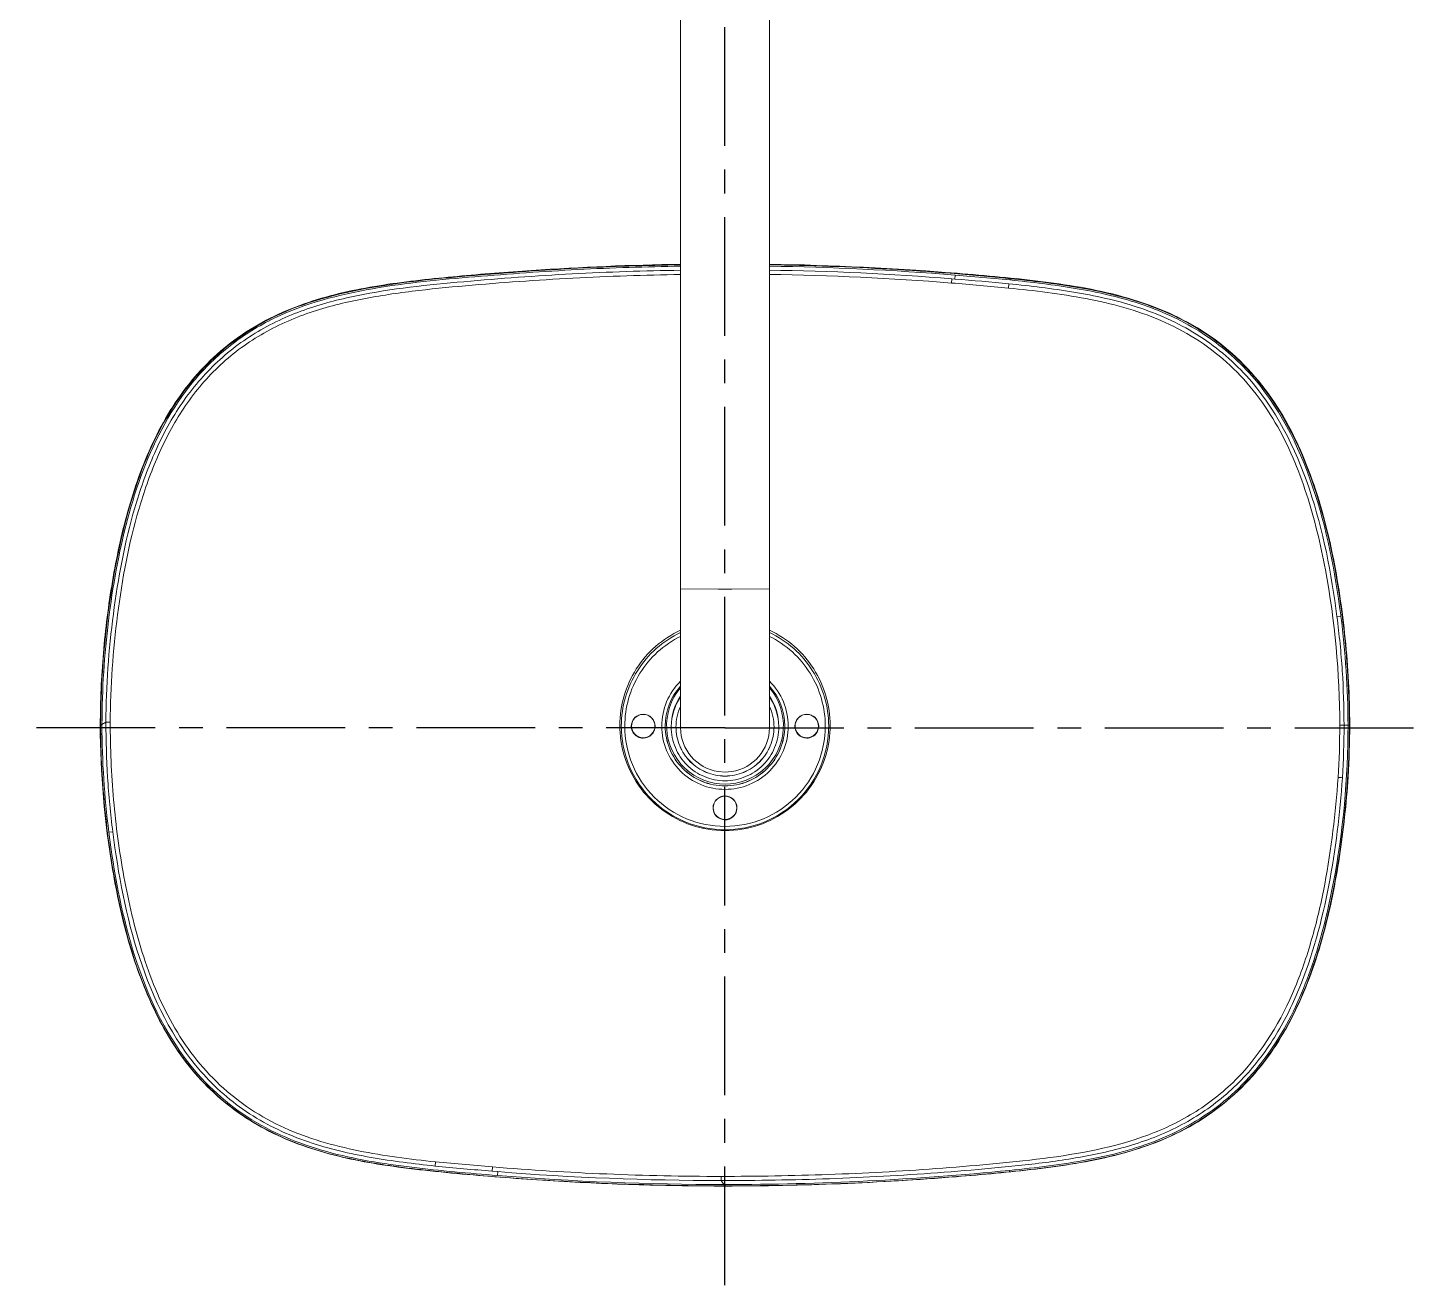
# Model space of a CAD drawing. Header units: millimetres. Extents: x 5438 to 6032, y -2661 to -1821.
# Drawn here: x 5585.8 to 5660.4, y -2019.4 to -1952.2 of the extents above; entities that cross this region are included whole.
import ezdxf

# ---------------------------------------------------------------- set-up
doc = ezdxf.new("R2010")
doc.units = ezdxf.units.MM
doc.header["$LTSCALE"] = 0.1
doc.linetypes.add('CENTERX2', pattern=[101.6, 63.5, -12.7, 12.7, -12.7])
doc.layers.get('0').update_dxf_attribs({"lineweight": 15})
doc.layers.add('CENTER', color=1, linetype='CENTERX2')

msp = doc.modelspace()

# ---------------------------------------------------------------- linework, layer by layer
at = {"color": 7, "linetype": 'Continuous'}
for p, q in [((5620.7628, -1901.4085), (5620.7628, -1989.6033)), ((5625.5128, -1989.6033), (5625.5128, -1901.4085)), ((5635.4496, -1965.3809), (5635.4334, -1965.5906)), ((5638.3913, -1965.6433), (5635.4496, -1965.3809)), ((5635.2595, -1965.8073), (5635.2779, -1965.5791)), ((5635.2779, -1965.5788), (5635.4333, -1965.5914)), ((5638.3237, -1965.8475), (5638.3015, -1966.0744)), ((5638.3912, -1965.6437), (5638.3986, -1965.5732)), ((5622.7664, -1982.1895), (5620.7628, -1982.169)), ((5623.1378, -1982.1897), (5622.7664, -1982.1895)), ((5623.5092, -1982.1895), (5623.1378, -1982.1897)), ((5625.5128, -1982.169), (5623.5092, -1982.1895)), ((5656.0861, -1983.6255), (5655.8752, -1983.6548)), ((5656.0778, -1983.5607), (5656.1483, -1983.5495)), ((5656.0861, -1983.6255), (5656.0778, -1983.5607)), ((5589.8996, -1986.6189), (5589.8288, -1986.6127)), ((5589.8056, -1989.4259), (5590.0175, -1989.3073)), ((5589.7352, -1989.4637), (5589.7146, -1989.4534)), ((5589.7352, -1989.4636), (5589.7353, -1989.4224)), ((5589.7352, -1989.4636), (5589.8137, -1989.4669)), ((5589.8064, -1989.4259), (5589.7456, -1989.4232)), ((5589.8064, -1989.4259), (5589.805, -1989.4675)), ((5656.2566, -1989.4675), (5656.0288, -1989.4703)), ((5656.2557, -1989.4675), (5656.4695, -1989.4653)), ((5656.4695, -1989.4653), (5656.5294, -1989.4642)), ((5656.561, -1989.4535), (5656.5404, -1989.4638)), ((5622.7664, -1991.9493), (5623.1378, -1991.9786)), ((5623.1378, -1991.9786), (5623.5092, -1991.9493)), ((5590.3869, -1995.172), (5590.1759, -1995.1964)), ((5594.1518, -2007.2749), (5594.2165, -2007.2295)), ((5607.6521, -2012.8301), (5607.629, -2013.0548)), ((5607.6522, -2012.8291), (5610.7009, -2013.1047)), ((5610.701, -2013.1035), (5610.682, -2013.3309)), ((5610.984, -2013.3557), (5610.682, -2013.3309)), ((5610.9841, -2013.3552), (5610.9674, -2013.5623)), ((5622.9266, -2013.6093), (5622.9263, -2013.8362)), ((5638.3623, -2013.3581), (5638.3556, -2013.289)), ((5623.085, -2014.1154), (5623.0855, -2014.0374)), ((5623.1378, -2014.1154), (5623.085, -2014.1154)), ((5623.0856, -2014.0464), (5623.1384, -2014.0458)), ((5623.1378, -2014.1154), (5623.1383, -2014.037)), ((5623.1378, -2014.1154), (5623.1378, -2014.1257))]:
    msp.add_line(p, q, dxfattribs=at)
for centre in [(5618.7628, -1989.5126), (5627.5128, -1989.5125), (5623.1378, -1993.8874)]:
    msp.add_circle(centre, 0.625, dxfattribs=at)
for centre, radius, start, end in [((5623.1224, -2118.5167), 153.7356, 85.360745, 89.109006), ((5623.1323, -2118.7777), 153.8923, 85.409344, 89.113613), ((5623.3178, -2114.8432), 149.7426, 85.418853, 89.160025), ((5623.3187, -2114.8289), 149.4993, 85.418782, 89.158997), ((5623.2469, -2116.6038), 151.7888, 84.271145, 89.144531), ((5621.447, -2139.2531), 173.996, 84.441241, 85.44681), ((5621.7693, -2135.7097), 170.667, 84.433647, 85.407824), ((5609.2796, -1989.6257), 47.1894, 0.194663, 7.304884), ((5609.2437, -1989.6264), 47.2965, 0.197006, 7.382131), ((5623.1377, -1989.518), 3.3834, 134.610327, 179.999168), ((5623.1376, -1989.5158), 3.1998, 138.094348, 179.953928), ((5623.1378, -1989.4974), 3.125, 139.621559, 40.378438), ((5623.1379, -1989.518), 3.3834, 0.000832, 45.389673), ((5623.1379, -1989.5158), 3.1998, 0.045409, 41.905653), ((5623.1376, -1989.5302), 2.8748, 145.822904, 179.999841), ((5623.1376, -1989.564), 2.8748, 145.822275, 179.328746), ((5623.138, -1989.5302), 2.8748, 0.000159, 34.177096), ((5623.138, -1989.564), 2.8748, 0.671254, 34.177747), ((5590.319, -1966.935), 22.3743, 269.228095, 269.814733), ((5618.763, -1989.5183), 0.6373, 102.429123, 180.026261), ((5618.7631, -1989.5201), 0.639, 90.023034, 102.401508), ((5618.7628, -1989.5181), 0.6371, 359.956388, 90.003494), ((5627.5128, -1989.5181), 0.6371, 89.996522, 180.043621), ((5627.5125, -1989.5201), 0.639, 77.598486, 89.976846), ((5627.5126, -1989.5183), 0.6373, 359.973739, 77.570994), ((5623.1662, -1989.4723), 5.6534, 180.042947, 196.536277), ((5618.7648, -1989.5186), 0.6391, 180.001286, 224.604774), ((5618.7621, -1989.5193), 0.6378, 270.059227, 0.06541), ((5623.1299, -1989.564), 2.8671, 179.327075, 179.999916), ((5623.1378, -1989.6036), 2.375, 180, 261.002857), ((5623.1378, -1989.6036), 2.375, 278.997143, 0), ((5623.1457, -1989.564), 2.8671, 0.000084, 0.672925), ((5627.5151, -1989.5187), 0.6394, 179.994518, 224.504868), ((5627.5127, -1989.5211), 0.636, 224.494723, 270.007511), ((5627.5114, -1989.5188), 0.6385, 282.516498, 0.018465), ((5623.1094, -1989.4723), 5.6534, 343.463703, 359.957593), ((5612.0355, -1989.4033), 44.5255, 356.350165, 359.935416), ((5618.7632, -1989.5197), 0.6375, 257.555741, 269.965882), ((5627.5124, -1989.5197), 0.6375, 270.037802, 282.447908), ((5657.358, -1970.5044), 21.8041, 266.269169, 266.867862), ((5623.1376, -1993.8942), 0.6379, 89.984149, 179.971386), ((5623.1378, -1993.8946), 0.6383, 45.411255, 90.00063), ((5623.1387, -1993.8939), 0.6372, 0.001156, 45.424815), ((5623.1375, -1993.8936), 0.6378, 180.027681, 192.427779), ((5623.1376, -1993.8918), 0.6388, 225.410445, 270.014382), ((5623.1384, -1993.8929), 0.6377, 269.94902, 347.502135), ((5623.1381, -1993.8936), 0.6378, 347.569864, 359.969731), ((5625.8196, -1829.2681), 184.6845, 264.347458, 265.298472), ((5623.0127, -1863.5588), 150.0506, 265.293552, 269.967121), ((5722.4989, -1938.4334), 124.9011, 217.13536, 217.256233), ((5623.2469, -1862.8445), 151.2709, 269.958654, 275.734706), ((5623.0712, -1859.1025), 155.0233, 270.024619, 274.599834), ((5623.07, -1859.3086), 154.7362, 270.025317, 275.669149)]:
    msp.add_arc(centre, radius, start, end, dxfattribs=at)
for points, knots in [([(5620.7626, -1964.8322), (5618.9217, -1964.8606), (5615.2407, -1964.9778), (5609.7297, -1965.3794), (5604.2423, -1965.9001), (5598.8269, -1967.2753), (5594.3323, -1970.7739), (5591.7331, -1975.7477), (5590.3878, -1981.1131), (5589.9473, -1984.776), (5589.8288, -1986.6127)], [0, 0, 0, 0, 0.1252208, 0.2504395, 0.3756401, 0.5005315, 0.6249693, 0.7497275, 0.8748173, 1, 1, 1, 1]), ([(5589.8996, -1986.6189), (5590.0163, -1984.7865), (5590.4582, -1981.1325), (5591.7928, -1975.7793), (5593.9746, -1971.6379), (5596.6257, -1969.0651), (5599.7679, -1967.1166), (5604.2833, -1965.9638), (5609.7561, -1965.4517), (5615.2541, -1965.0482), (5618.9262, -1964.932), (5620.7626, -1964.9041)], [0, 0, 0, 0, 0.1250952, 0.2501043, 0.3747842, 0.4372997, 0.4998231, 0.624622, 0.7497354, 0.8748669, 1, 1, 1, 1]), ([(5590.0175, -1989.3073), (5590.0263, -1987.3732), (5590.3058, -1983.5072), (5591.1988, -1978.7345), (5592.473, -1975.0735), (5593.8063, -1972.4811), (5595.6376, -1970.2017), (5597.9423, -1968.3979), (5600.5923, -1967.1653), (5604.3514, -1966.2002), (5609.1738, -1965.7076), (5614.9587, -1965.2758), (5618.8281, -1965.1501), (5620.7626, -1965.1207)], [0, 0, 0, 0, 0.1250021, 0.2499628, 0.3124847, 0.37499, 0.4374552, 0.499927, 0.5624073, 0.6249199, 0.749918, 0.8749583, 1, 1, 1, 1]), ([(5590.2467, -1989.3092), (5590.2652, -1987.3897), (5590.5279, -1983.5528), (5591.4161, -1978.8161), (5592.6757, -1975.182), (5593.9963, -1972.6094), (5595.8111, -1970.3469), (5598.1058, -1968.5684), (5600.7404, -1967.3602), (5603.5399, -1966.6522), (5606.3898, -1966.2232), (5610.2129, -1965.8491), (5615.0029, -1965.5112), (5618.8425, -1965.3786), (5620.7627, -1965.3494)], [0, 0, 0, 0, 0.1250184, 0.2499902, 0.3125033, 0.3749825, 0.4374117, 0.4998339, 0.5622736, 0.6247771, 0.6873093, 0.7498483, 0.8749248, 1, 1, 1, 1]), ([(5620.7624, -1964.7999), (5618.1039, -1964.8418), (5614.1162, -1965.0079), (5608.816, -1965.4345), (5606.1691, -1965.7097), (5604.8551, -1965.9123)], [0, 0, 0, 0, 0.4999824, 0.7499926, 1, 1, 1, 1]), ([(5656.561, -1989.4535), (5656.5599, -1987.9114), (5656.387, -1984.8266), (5655.7187, -1980.2428), (5654.5041, -1975.7676), (5652.428, -1971.5841), (5649.0584, -1968.2737), (5644.7384, -1966.432), (5640.165, -1965.6809), (5637.0941, -1965.4083), (5635.5568, -1965.2847)], [0, 0, 0, 0, 0.1251569, 0.2503023, 0.3753872, 0.5003059, 0.6249748, 0.7497473, 0.874829, 1, 1, 1, 1]), ([(5604.8551, -1965.9122), (5603.5833, -1966.1088), (5601.0287, -1966.6327), (5597.416, -1968.2437), (5594.4467, -1970.9135), (5592.4144, -1974.3003), (5591.1147, -1977.9798), (5590.3133, -1981.771), (5589.8288, -1985.6007), (5589.7219, -1988.171), (5589.7152, -1989.4533)], [0, 0, 0, 0, 0.1241938, 0.2506564, 0.3769582, 0.5029041, 0.6278196, 0.7520507, 0.8762363, 1, 1, 1, 1]), ([(5656.0288, -1989.4703), (5656.0213, -1986.6871), (5655.6491, -1982.4978), (5654.3561, -1977.0734), (5652.7454, -1973.1917), (5650.1297, -1969.8546), (5646.5208, -1967.6082), (5642.4525, -1966.545), (5639.688, -1966.2085), (5638.3015, -1966.0744)], [0, 0, 0, 0, 0.2501465, 0.375299, 0.5003275, 0.6250814, 0.749799, 0.8748032, 1, 1, 1, 1]), ([(5638.3237, -1965.8474), (5639.4816, -1965.963), (5641.7934, -1966.235), (5645.2161, -1966.9734), (5648.4359, -1968.4025), (5652.054, -1971.4118), (5654.7228, -1976.7813), (5655.5843, -1981.3485), (5655.8752, -1983.6548)], [0, 0, 0, 0, 0.1252785, 0.2505141, 0.3756231, 0.5007116, 0.7497429, 1, 1, 1, 1]), ([(5656.0778, -1983.5607), (5655.7796, -1981.2407), (5654.8989, -1976.6491), (5652.2061, -1971.2521), (5648.5625, -1968.2317), (5645.3272, -1966.7857), (5641.8837, -1966.0342), (5639.5568, -1965.7593), (5638.3913, -1965.6433)], [0, 0, 0, 0, 0.2502804, 0.4992113, 0.624248, 0.7493818, 0.8746666, 1, 1, 1, 1]), ([(5656.1483, -1983.5495), (5655.8462, -1981.2221), (5654.9702, -1976.6114), (5652.2549, -1971.2033), (5648.603, -1968.1661), (5645.3536, -1966.7241), (5641.9025, -1965.9598), (5639.5675, -1965.6911), (5638.3986, -1965.5732)], [0, 0, 0, 0, 0.2502753, 0.4993111, 0.6243792, 0.7494736, 0.8747076, 1, 1, 1, 1]), ([(5655.8752, -1983.6548), (5655.999, -1984.6174), (5656.1993, -1986.5517), (5656.2469, -1988.4953), (5656.2559, -1989.4675)], [0, 0, 0, 0, 0.4995675, 1, 1, 1, 1]), ([(5620.7583, -1984.3798), (5620.2783, -1984.6039), (5619.3768, -1985.1921), (5618.3293, -1986.4147), (5617.6645, -1987.8811), (5617.5128, -1988.9468), (5617.5128, -1989.4766)], [0, 0, 0, 0, 0.2499922, 0.4999904, 0.7499928, 1, 1, 1, 1]), ([(5617.5915, -1989.5159), (5617.5915, -1988.9966), (5617.7393, -1987.952), (5618.3873, -1986.5132), (5619.4091, -1985.3105), (5620.2893, -1984.7289), (5620.7584, -1984.5061)], [0, 0, 0, 0, 0.2499983, 0.499989, 0.7499881, 1, 1, 1, 1]), ([(5620.7577, -1984.7123), (5620.3142, -1984.9319), (5619.4839, -1985.4979), (5618.5224, -1986.6534), (5617.9136, -1988.0278), (5617.7749, -1989.023), (5617.7749, -1989.5179)], [0, 0, 0, 0, 0.2500033, 0.5000042, 0.7500033, 1, 1, 1, 1]), ([(5628.7628, -1989.4766), (5628.7628, -1988.9467), (5628.6111, -1987.881), (5627.9462, -1986.4145), (5626.8985, -1985.1918), (5625.9968, -1984.6036), (5625.5167, -1984.3795)], [0, 0, 0, 0, 0.2499982, 0.4999888, 0.749988, 1, 1, 1, 1]), ([(5625.5174, -1984.5062), (5625.9865, -1984.729), (5626.8666, -1985.3106), (5627.8883, -1986.5132), (5628.5363, -1987.952), (5628.6841, -1988.9965), (5628.6841, -1989.5159)], [0, 0, 0, 0, 0.2499923, 0.4999906, 0.7499928, 1, 1, 1, 1]), ([(5628.5007, -1989.5179), (5628.5007, -1989.023), (5628.362, -1988.0278), (5627.7532, -1986.6534), (5626.7917, -1985.4979), (5625.9614, -1984.9319), (5625.5179, -1984.7123)], [0, 0, 0, 0, 0.2499967, 0.4999958, 0.7499967, 1, 1, 1, 1]), ([(5590.387, -1995.172), (5590.266, -1994.2009), (5590.0666, -1992.2494), (5590.0255, -1990.2885), (5590.018, -1989.3073)], [0, 0, 0, 0, 0.4992981, 1, 1, 1, 1]), ([(5607.6521, -2012.8301), (5606.2731, -2012.6931), (5603.5253, -2012.3343), (5599.4889, -2011.2171), (5595.9541, -2008.8915), (5593.4081, -2005.5307), (5591.8584, -2001.6484), (5590.9165, -1997.5935), (5590.3673, -1993.4678), (5590.2484, -1990.6949), (5590.2467, -1989.3092)], [0, 0, 0, 0, 0.1251421, 0.2501334, 0.3748666, 0.4996411, 0.6246294, 0.7497267, 0.8748642, 1, 1, 1, 1]), ([(5589.7146, -1989.4534), (5589.7164, -1992.0391), (5590.0532, -1995.9269), (5591.1304, -2000.993), (5592.4412, -2004.6608), (5594.4671, -2008.0122), (5597.398, -2010.6448), (5600.9743, -2012.2578), (5603.5157, -2012.7855), (5604.7935, -2012.9851)], [0, 0, 0, 0, 0.2500896, 0.3752159, 0.5002884, 0.6252161, 0.7500408, 0.8749176, 1, 1, 1, 1]), ([(5594.1518, -2007.2749), (5592.3225, -2004.7865), (5590.8054, -2000.2046), (5589.91, -1994.1118), (5589.736, -1991.0115), (5589.7352, -1989.4636)], [0, 0, 0, 0, 0.4995582, 0.7496326, 1, 1, 1, 1]), ([(5623.1378, -1995.0619), (5622.4165, -1995.0619), (5620.958, -1994.7734), (5619.1145, -1993.5392), (5617.8802, -1991.6957), (5617.5915, -1990.2373), (5617.5915, -1989.5159)], [0, 0, 0, 0, 0.2499997, 0.4999924, 0.7499937, 1, 1, 1, 1]), ([(5617.7749, -1989.5179), (5617.7749, -1990.2154), (5618.054, -1991.6256), (5619.2475, -1993.4081), (5621.03, -1994.6015), (5622.4403, -1994.8806), (5623.1378, -1994.8806)], [0, 0, 0, 0, 0.2499956, 0.4999938, 0.7499956, 1, 1, 1, 1]), ([(5619.7543, -1989.5179), (5619.7543, -1989.958), (5619.9304, -1990.8477), (5620.6833, -1991.9723), (5621.808, -1992.7252), (5622.6977, -1992.9013), (5623.1378, -1992.9013)], [0, 0, 0, 0, 0.2499945, 0.4999938, 0.7499967, 1, 1, 1, 1]), ([(5623.1378, -1992.7107), (5622.722, -1992.7107), (5621.8814, -1992.5445), (5620.8185, -1991.8338), (5620.106, -1990.772), (5619.9385, -1989.9316), (5619.9378, -1989.5158)], [0, 0, 0, 0, 0.2499971, 0.4999857, 0.7499883, 1, 1, 1, 1]), ([(5619.9378, -1989.5158), (5619.9378, -1989.932), (5620.1043, -1990.7734), (5620.8164, -1991.837), (5621.8801, -1992.5491), (5622.7216, -1992.7157), (5623.1378, -1992.7157)], [0, 0, 0, 0, 0.2499885, 0.4999738, 0.7499803, 1, 1, 1, 1]), ([(5620.2628, -1989.564), (5620.2628, -1989.9379), (5620.4124, -1990.6939), (5621.0522, -1991.6495), (5622.0078, -1992.2893), (5622.7639, -1992.4389), (5623.1378, -1992.4389)], [0, 0, 0, 0, 0.2499955, 0.4999938, 0.7499957, 1, 1, 1, 1]), ([(5623.1378, -1992.1883), (5622.7965, -1992.1883), (5622.1064, -1992.0517), (5621.234, -1991.4677), (5620.65, -1990.5954), (5620.5134, -1989.9053), (5620.5134, -1989.564)], [0, 0, 0, 0, 0.2500041, 0.5000062, 0.7500047, 1, 1, 1, 1]), ([(5620.5134, -1989.564), (5620.5138, -1989.905), (5620.6511, -1990.5944), (5621.2353, -1991.4655), (5622.1071, -1992.0486), (5622.7967, -1992.185), (5623.1378, -1992.185)], [0, 0, 0, 0, 0.249989, 0.4999741, 0.7499805, 1, 1, 1, 1]), ([(5626.3378, -1989.5158), (5626.3371, -1989.9315), (5626.1696, -1990.7719), (5625.4572, -1991.8337), (5624.3943, -1992.5445), (5623.5536, -1992.7107), (5623.1378, -1992.7107)], [0, 0, 0, 0, 0.2499892, 0.4999742, 0.7499805, 1, 1, 1, 1]), ([(5623.1378, -1992.7157), (5623.554, -1992.7157), (5624.3954, -1992.5492), (5625.4591, -1991.8371), (5626.1712, -1990.7735), (5626.3378, -1989.932), (5626.3378, -1989.5158)], [0, 0, 0, 0, 0.2499973, 0.4999862, 0.7499891, 1, 1, 1, 1]), ([(5628.6841, -1989.5159), (5628.6841, -1990.2372), (5628.3955, -1991.6956), (5627.1612, -1993.539), (5625.3177, -1994.7733), (5623.8592, -1995.0619), (5623.1378, -1995.0619)], [0, 0, 0, 0, 0.2499905, 0.4999798, 0.749985, 1, 1, 1, 1]), ([(5623.1378, -1992.9013), (5623.5779, -1992.9013), (5624.4676, -1992.7252), (5625.5922, -1991.9723), (5626.3452, -1990.8477), (5626.5213, -1989.958), (5626.5213, -1989.5179)], [0, 0, 0, 0, 0.2500033, 0.5000062, 0.7500055, 1, 1, 1, 1]), ([(5623.1378, -1994.8806), (5623.8353, -1994.8806), (5625.2456, -1994.6015), (5627.0281, -1993.4081), (5628.2216, -1991.6256), (5628.5007, -1990.2154), (5628.5007, -1989.5179)], [0, 0, 0, 0, 0.2500044, 0.5000062, 0.7500044, 1, 1, 1, 1]), ([(5623.1378, -1992.4389), (5623.5117, -1992.4389), (5624.2677, -1992.2893), (5625.2233, -1991.6495), (5625.8632, -1990.6939), (5626.0128, -1989.9379), (5626.0128, -1989.564)], [0, 0, 0, 0, 0.2500043, 0.5000062, 0.7500045, 1, 1, 1, 1]), ([(5625.7622, -1989.564), (5625.7622, -1989.9053), (5625.6256, -1990.5954), (5625.0415, -1991.4677), (5624.1692, -1992.0517), (5623.4791, -1992.1883), (5623.1378, -1992.1883)], [0, 0, 0, 0, 0.2499953, 0.4999938, 0.7499959, 1, 1, 1, 1]), ([(5623.1378, -1992.185), (5623.4788, -1992.185), (5624.1684, -1992.0487), (5625.0402, -1991.4656), (5625.6245, -1990.5945), (5625.7617, -1989.9051), (5625.7622, -1989.564)], [0, 0, 0, 0, 0.2499971, 0.4999858, 0.7499885, 1, 1, 1, 1]), ([(5638.3556, -2013.2894), (5639.7674, -2013.149), (5642.5842, -2012.8104), (5646.727, -2011.7152), (5650.4023, -2009.4253), (5653.0832, -2006.0379), (5654.7465, -2002.0908), (5656.0753, -1996.5677), (5656.4689, -1992.3005), (5656.4708, -1989.4654)], [0, 0, 0, 0, 0.1251491, 0.2501612, 0.3749427, 0.4997529, 0.624785, 0.7499181, 1, 1, 1, 1]), ([(5638.3623, -2013.3581), (5639.7784, -2013.2158), (5642.6049, -2012.8826), (5646.7587, -2011.7773), (5650.4472, -2009.4842), (5653.1364, -2006.0858), (5654.8081, -2002.1281), (5656.145, -1996.5885), (5656.5382, -1992.3077), (5656.5404, -1989.4638)], [0, 0, 0, 0, 0.1251521, 0.2501623, 0.3749298, 0.499751, 0.6247872, 0.7499191, 1, 1, 1, 1]), ([(5617.7466, -1991.0814), (5617.9156, -1991.6491), (5618.4398, -1992.7421), (5619.7007, -1994.053), (5621.3221, -1994.9069), (5623.1378, -1995.2032), (5624.9536, -1994.9069), (5626.5749, -1994.0529), (5627.8358, -1992.7421), (5628.36, -1991.6491), (5628.529, -1991.0814)], [0, 0, 0, 0, 0.1237483, 0.2483614, 0.3738877, 0.5000021, 0.6261159, 0.7516409, 0.8762524, 1, 1, 1, 1]), ([(5656.1658, -1992.2758), (5656.0419, -1994.2032), (5655.5748, -1998.0426), (5654.3326, -2002.7439), (5652.6128, -2006.2196), (5650.8348, -2008.5353), (5648.5719, -2010.3845), (5645.9522, -2011.6725), (5643.1463, -2012.4362), (5640.2818, -2012.8919), (5637.3978, -2013.1834), (5633.5467, -2013.502), (5628.7229, -2013.7733), (5624.8584, -2013.8315), (5622.9263, -2013.8362)], [0, 0, 0, 0, 0.1250034, 0.2498862, 0.3124004, 0.3748719, 0.437343, 0.499813, 0.562337, 0.6248553, 0.6873862, 0.7499093, 0.8749538, 1, 1, 1, 1]), ([(5622.9266, -2013.6093), (5624.8445, -2013.609), (5628.6808, -2013.5433), (5633.469, -2013.2829), (5637.2929, -2012.9624), (5641.1013, -2012.5817), (5644.914, -2011.8927), (5648.3993, -2010.2319), (5651.3985, -2007.7986), (5653.4049, -2004.4109), (5654.6125, -2000.7826), (5655.4782, -1997.0401), (5655.7944, -1994.1737), (5655.9392, -1992.2622)], [0, 0, 0, 0, 0.1251331, 0.2502651, 0.3128338, 0.3754023, 0.5003188, 0.5628128, 0.6253325, 0.7498034, 0.8123719, 0.8749258, 1, 1, 1, 1]), ([(5656.4717, -1992.2378), (5656.3818, -1993.6632), (5656.0731, -1996.5067), (5655.237, -2000.7159), (5653.8152, -2004.7753), (5651.5016, -2008.441), (5648.0909, -2011.1648), (5644.013, -2012.6202), (5639.7723, -2013.2605), (5636.9272, -2013.5115), (5635.5034, -2013.6265)], [0, 0, 0, 0, 0.1251347, 0.2502483, 0.3752932, 0.5001474, 0.6248859, 0.7497721, 0.8748561, 1, 1, 1, 1]), ([(5590.1752, -1995.1965), (5590.4413, -1997.3074), (5591.2089, -2001.5086), (5592.9437, -2005.514), (5594.2091, -2007.2353)], [0, 0, 0, 0, 0.4989664, 1, 1, 1, 1]), ([(5607.629, -2013.0546), (5606.4833, -2012.9374), (5604.1953, -2012.6533), (5600.8056, -2011.8746), (5597.6215, -2010.4005), (5594.0867, -2007.3196), (5591.5054, -2001.9741), (5590.6731, -1997.4462), (5590.3869, -1995.172)], [0, 0, 0, 0, 0.1249515, 0.2499811, 0.3759507, 0.5015286, 0.7513291, 1, 1, 1, 1]), ([(5623.085, -2014.1151), (5620.5386, -2014.1109), (5615.4439, -2013.9846), (5609.0858, -2013.515), (5604.0109, -2012.9214), (5600.2444, -2012.0107), (5596.7699, -2010.1931), (5594.9184, -2008.3176), (5594.1518, -2007.2749)], [0, 0, 0, 0, 0.2486352, 0.4973756, 0.6222417, 0.7473688, 0.8736341, 1, 1, 1, 1]), ([(5594.2092, -2007.2353), (5595.1259, -2008.4823), (5597.4281, -2010.679), (5601.7909, -2012.4571), (5606.3716, -2013.1734), (5609.4359, -2013.441), (5610.9674, -2013.5625)], [0, 0, 0, 0, 0.2507913, 0.5014681, 0.7510685, 1, 1, 1, 1]), ([(5604.7935, -2012.9851), (5606.3105, -2013.2222), (5609.3657, -2013.5237), (5613.9507, -2013.8745), (5618.5425, -2014.0791), (5621.6061, -2014.123), (5623.1378, -2014.1255)], [0, 0, 0, 0, 0.2504503, 0.5002886, 0.7501577, 1, 1, 1, 1])]:
    msp.add_open_spline(points, degree=3, knots=knots, dxfattribs=at)
for points in [[(5589.7359, -1989.4224), (5589.7411, -1988.4854), (5589.7684, -1987.5478), (5589.8288, -1986.6127)], [(5589.8985, -1986.6188), (5589.8382, -1987.5531), (5589.8109, -1988.4897), (5589.8058, -1989.4259)], [(5620.5134, -1989.564), (5620.5134, -1989.1867), (5620.5986, -1988.801), (5620.7575, -1988.4588)], [(5625.5181, -1988.4588), (5625.677, -1988.801), (5625.7622, -1989.1867), (5625.7622, -1989.564)], [(5589.806, -1989.4675), (5589.807, -1991.3811), (5589.9361, -1993.2978), (5590.1754, -1995.1964)], [(5618.3098, -1989.9674), (5618.3943, -1990.0531), (5618.5083, -1990.1162), (5618.6258, -1990.1422)], [(5619.9378, -1989.5133), (5619.9378, -1989.5141), (5619.9378, -1989.515), (5619.9378, -1989.5158)], [(5619.9378, -1989.5158), (5619.9378, -1989.5149), (5619.9378, -1989.5141), (5619.9378, -1989.5133)], [(5626.3378, -1989.5158), (5626.3378, -1989.515), (5626.3378, -1989.5141), (5626.3378, -1989.5133)], [(5626.3378, -1989.5133), (5626.3378, -1989.5141), (5626.3378, -1989.515), (5626.3378, -1989.5158)], [(5655.9388, -1992.2622), (5655.9983, -1991.333), (5656.0243, -1990.4014), (5656.0292, -1989.4703)], [(5656.2577, -1989.4675), (5656.2528, -1990.4041), (5656.2267, -1991.3412), (5656.1669, -1992.2759)], [(5622.5147, -1994.0309), (5622.5406, -1994.1483), (5622.6036, -1994.2622), (5622.6892, -1994.3467)], [(5610.9673, -2013.5635), (5614.9967, -2013.89), (5619.043, -2014.0389), (5623.0856, -2014.0458)], [(5622.9263, -2013.8368), (5618.9423, -2013.8263), (5614.955, -2013.6772), (5610.984, -2013.3555)]]:
    msp.add_open_spline(points, degree=3, dxfattribs=at)
at = {"layer": 'CENTER'}
for p, q in [((5623.1377, -2019.4276), (5623.1377, -1875.5472)), ((5623.1378, -1989.6036), (5585.8426, -1989.6036)), ((5623.1377, -1989.6036), (5660.4329, -1989.6036))]:
    msp.add_line(p, q, dxfattribs=at)

doc.saveas('drawing.dxf')
